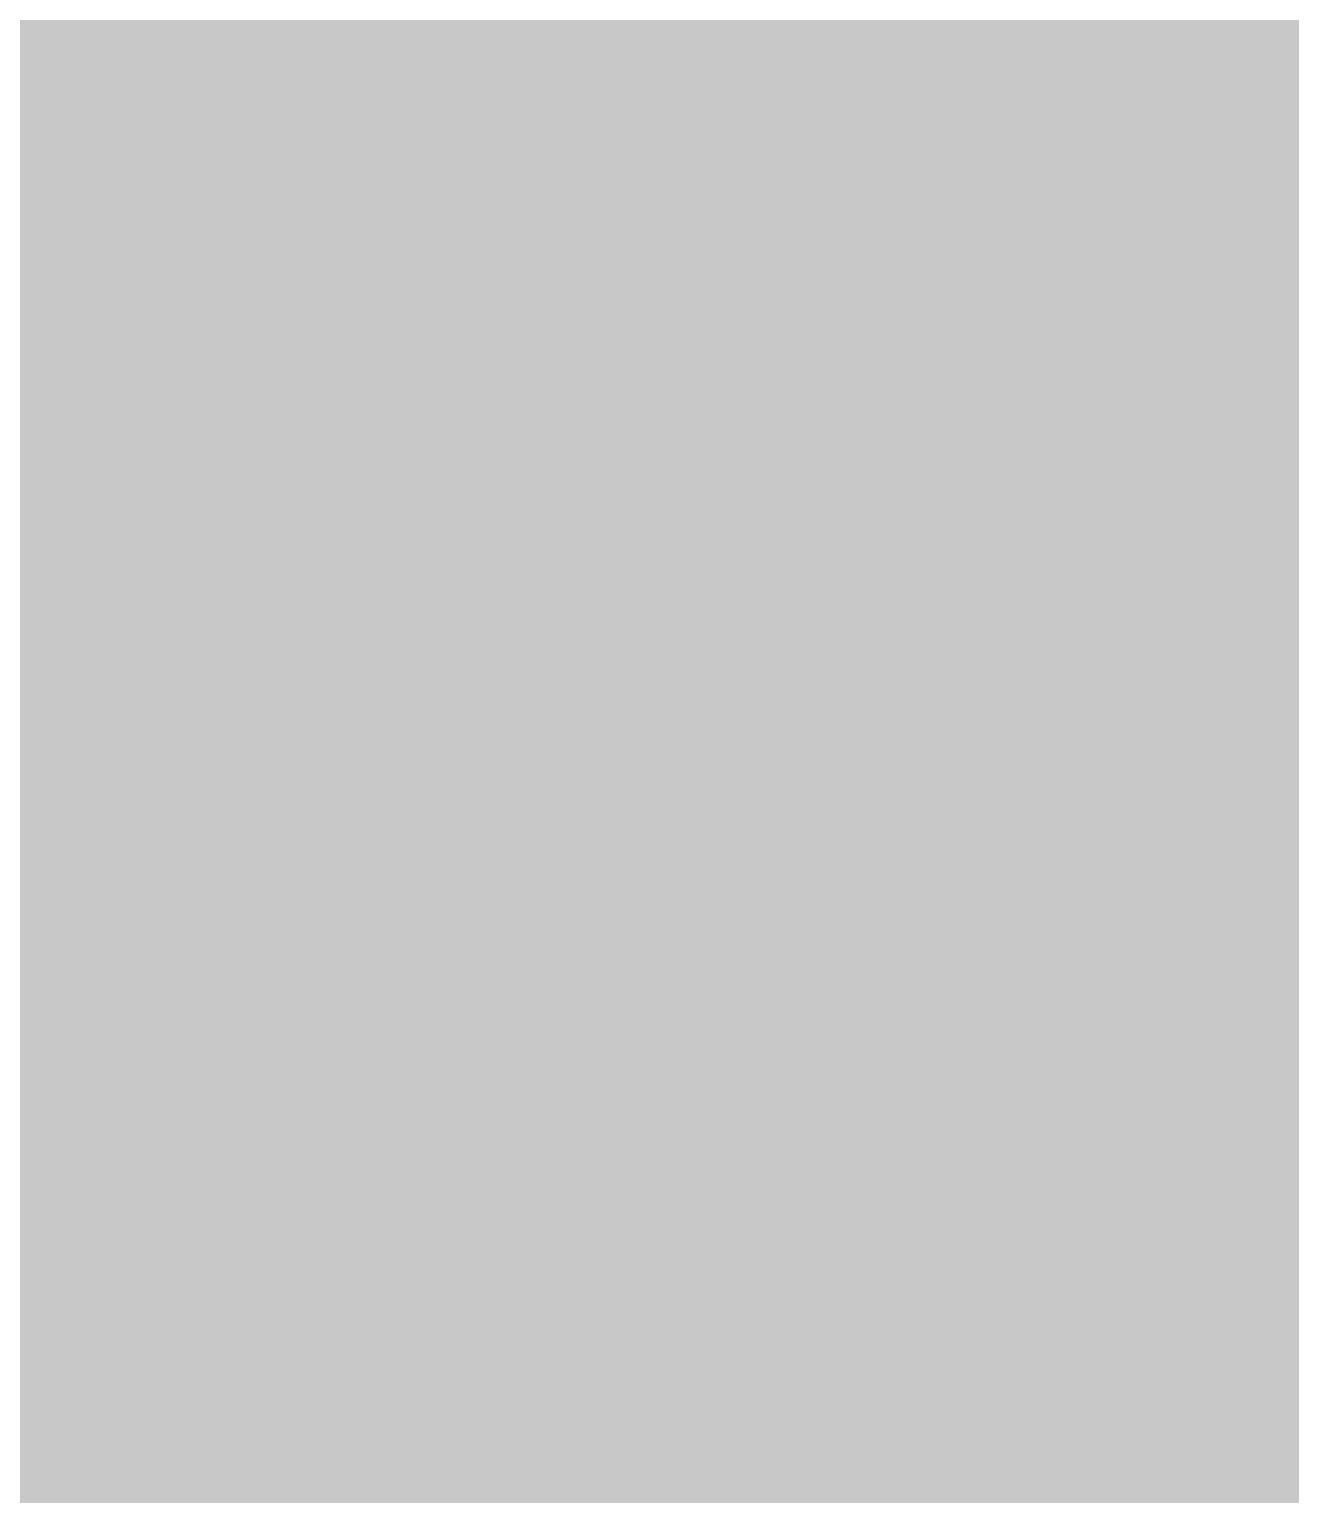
# Model space of a CAD drawing. Extents: x 0 to 196, y 0 to 139.
# Drawn here: x 113.1106 to 113.1845, y 74.3149 to 74.4008 of the extents above; entities that cross this region are included whole.
import ezdxf
from ezdxf.enums import TextEntityAlignment as Align

# ---------------------------------------------------------------- set-up
doc = ezdxf.new("R2010")
doc.units = 0
doc.layers.get('0').update_dxf_attribs({"linetype": 'CONTINUOUS'})
for name, color, linetype in [('BOUND', 85, 'CONTINUOUS'), ('COND', 80, 'CONTINUOUS'), ('TEXT', 142, 'CONTINUOUS')]:
    doc.layers.add(name, color=color, linetype=linetype)

# ---------------------------------------------------------------- blocks, each defined once
blk = doc.blocks.new('PLC_UJCHPLG5MSMTTR')
at = {"layer": 'BOUND'}
blk.add_solid([(-7.5, -8.3), (8.5, -8.3), (-7.5, 1.55), (8.5, 1.55)], dxfattribs=at)
at = {"layer": 'TEXT'}
blk.add_text('J*', height=0.7874, dxfattribs=at).set_placement((0, 0.525))
blk.add_text('J*', height=0.7874, dxfattribs=at).set_placement((0, 0.525))

msp = doc.modelspace()

# ---------------------------------------------------------------- block references
msp.add_blockref('PLC_UJCHPLG5MSMTTR', (113.03, 73.66))

# ---------------------------------------------------------------- texts
at = {"layer": 'TEXT'}
for s, p in [('B9', (112.01, 73.66)), ('A5', (113.03, 73.66)), ('B5', (114.03, 73.66))]:
    msp.add_text(s, height=2.032, dxfattribs=at).set_placement(p, align=Align.CENTER)

doc.saveas('drawing.dxf')
